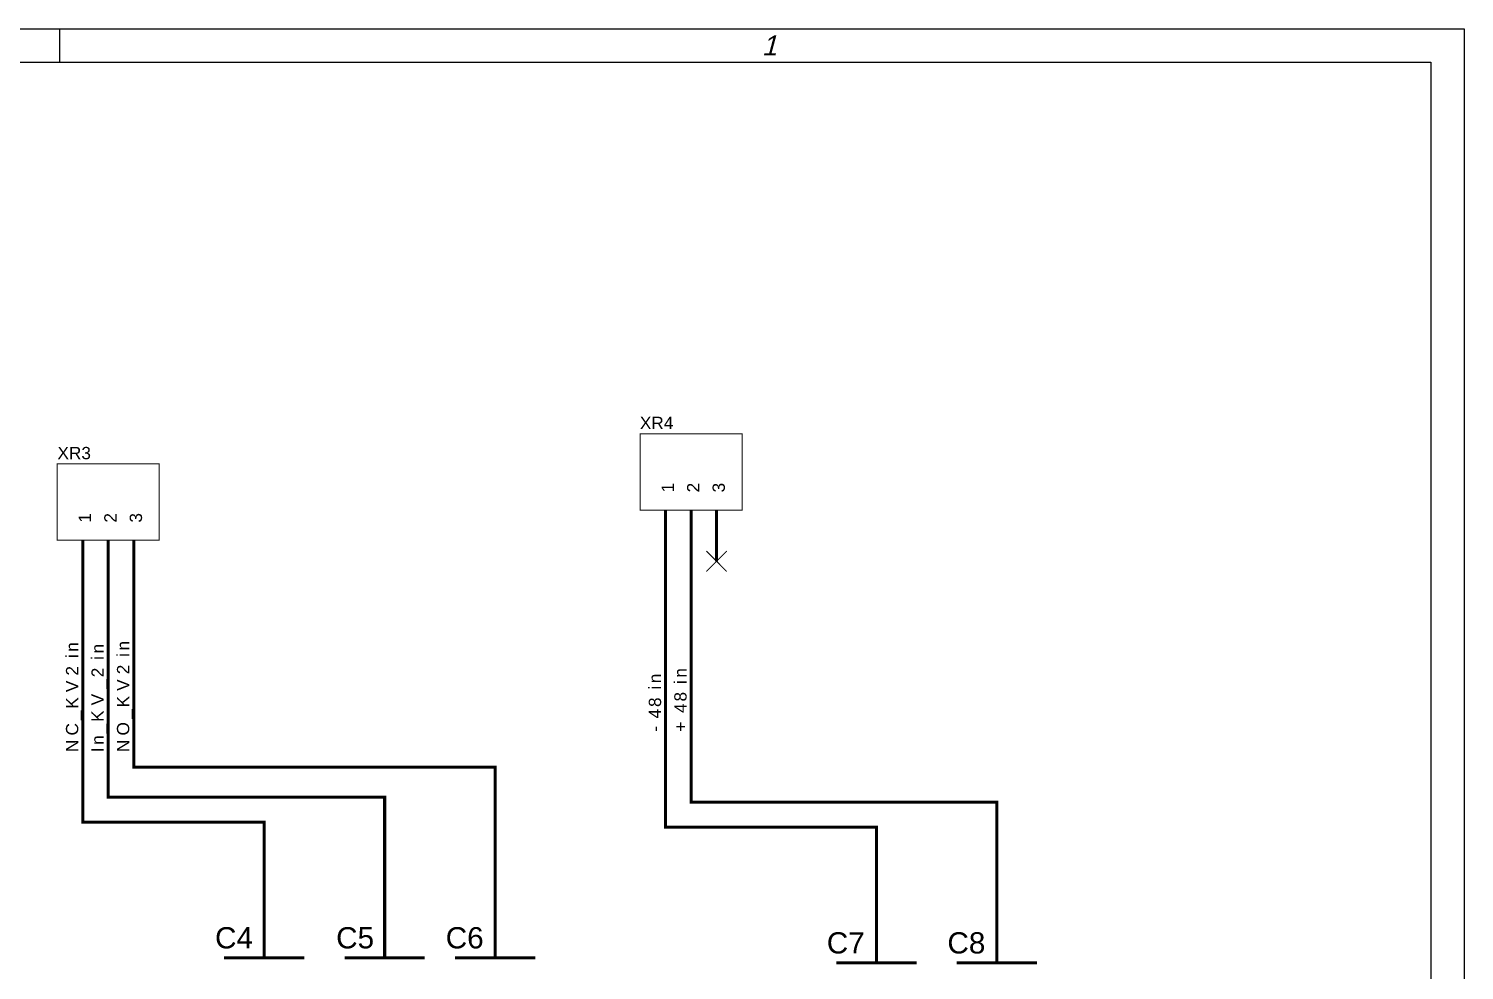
# Model space of a CAD drawing. Header units: millimetres. Extents: x 0 to 420, y 0 to 297.
# Drawn here: x 205.4 to 420, y 156.3 to 297 of the extents above; entities that cross this region are included whole.
import ezdxf
from ezdxf.enums import TextEntityAlignment as Align

# ---------------------------------------------------------------- set-up
doc = ezdxf.new("R2010")
doc.units = ezdxf.units.MM
doc.layers.add('FORMATKA', color=12, linetype='Continuous')
doc.layers.add('Sheet', color=255, linetype='Continuous')
doc.styles.get("Standard").update_dxf_attribs({"font": 'arial.ttf'})
doc.styles.add('TXT', font='tx.shx', dxfattribs={"oblique": 15, "height": 2})

# ---------------------------------------------------------------- blocks, each defined once
blk = doc.blocks.new('A$C4EF315D5')
at = {"layer": 'FORMATKA', "color": 12}
blk.add_line((231.52, -20.06), (231.52, -25.06), dxfattribs=at)
blk.add_line((231.52, -20.06), (231.52, -25.06), dxfattribs=at)
blk.add_lwpolyline([(21.52, -317.06), (21.52, -20.06), (441.52, -20.06), (441.52, -317.06)], close=True, dxfattribs=at)
at = {"layer": 'FORMATKA', "color": 4}
blk.add_lwpolyline([(41.52, -312.06), (41.52, -25.06), (436.52, -25.06), (436.52, -312.06), (41.52, -312.06)], dxfattribs=at)
at = {"layer": 'FORMATKA', "color": 12, "style": 'TXT', "oblique": 15}
blk.add_text('1', height=3, dxfattribs=at).set_placement((336.52, -24.06))
at = {"layer": 'FORMATKA', "style": 'TXT', "oblique": 15}
for tag, height, rotation, p in [('ОБОЗНАЧЕНИЕ', 3.8, 180, (77.02, -30.56)), ('ПЕРВ.ПРИМЕНЕНИЕ', 3.3, 90, (39.52, -55.56))]:
    blk.add_attdef(tag, text='', height=height, rotation=rotation, dxfattribs=at).set_placement(p, align=Align.CENTER)
for tag, height, p in [('ОБОЗНАЧЕНИЕ', 5, (375.52, -268.06)), ('НАИМЕНОВАНИЕ1', 3, (352.02, -280.06)), ('МАСШТАБ', 5, (426.52, -287.06)), ('НАИМЕНОВАНИЕ2', 4, (352.02, -288.06)), ('НАИМЕНОВАНИЕ3', 2.5, (352.02, -295.56))]:
    blk.add_attdef(tag, text='', height=height, dxfattribs=at).set_placement(p, align=Align.CENTER)
for tag, p, height in [('РАЗРАБОТАЛ', (270.02, -285.56), 2), ('ПРОВЕРИЛ', (270.02, -290.56), 2), ('Т.КОНТР', (270.02, -295.56), 2), ('ЛИСТ', (400.02, -296.06), 2.5), ('ЛИСТОВ', (423.02, -296.06), 2.5), ('Н.КОНТР', (270.02, -305.56), 2), ('УТВЕРДИЛ', (270.02, -310.56), 2)]:
    blk.add_attdef(tag, p, '', height=height, dxfattribs=at)

msp = doc.modelspace()

# ---------------------------------------------------------------- linework, layer by layer
at = {"layer": 'Sheet', "color": 0, "const_width": 0.149}
for points in [[(296.8, 236.49), (296.8, 225.06), (312.04, 225.06), (312.04, 236.49), (296.8, 236.49), (296.8, 236.49)], [(296.8, 236.49), (312.04, 236.49), (312.04, 225.06), (296.8, 225.06), (296.8, 236.49)], [(209.69, 231.99), (209.69, 220.56), (224.93, 220.56), (224.93, 231.99), (209.69, 231.99), (209.69, 231.99)], [(209.69, 231.99), (224.93, 231.99), (224.93, 220.56), (209.69, 220.56), (209.69, 231.99)]]:
    msp.add_lwpolyline(points, close=True, dxfattribs=at)
at = {"layer": 'Sheet', "color": 0}
for points, const_width in [([(300.61, 225.06), (300.61, 217.44)], 0.45), ([(304.42, 225.06), (304.42, 217.44)], 0.45), ([(308.23, 225.06), (308.23, 217.44)], 0.45), ([(213.5, 220.56), (213.5, 212.94)], 0.45), ([(217.31, 220.56), (217.31, 212.94)], 0.45), ([(221.12, 220.56), (221.12, 212.94)], 0.45), ([(306.71, 215.91), (309.75, 218.96)], 0.149), ([(306.71, 218.96), (309.75, 215.91)], 0.149), ([(332.12, 167.19), (332.12, 177.69), (300.61, 177.69), (300.61, 217.44)], 0.45), ([(350.12, 167.19), (350.12, 181.45), (304.42, 181.45), (304.42, 217.44)], 0.45), ([(213.5, 212.94), (213.5, 178.45), (240.61, 178.45), (240.61, 167.95)], 0.45), ([(217.31, 212.94), (217.31, 182.19), (258.62, 182.19), (258.62, 167.94)], 0.45), ([(221.12, 212.94), (221.12, 186.69), (275.12, 186.69), (275.12, 167.94)], 0.45), ([(240.61, 167.95), (240.61, 158.2)], 0.45), ([(240.61, 160.44), (240.61, 167.95)], 0.45), ([(258.62, 167.94), (258.62, 158.19)], 0.45), ([(258.62, 160.44), (258.62, 167.94)], 0.45), ([(275.12, 167.94), (275.12, 158.19)], 0.45), ([(275.12, 160.44), (275.12, 167.94)], 0.45), ([(332.12, 167.19), (332.12, 157.44)], 0.45), ([(332.12, 159.7), (332.12, 167.19)], 0.45), ([(350.12, 167.19), (350.12, 157.44)], 0.45), ([(350.12, 159.7), (350.12, 167.19)], 0.45), ([(234.62, 158.19), (246.62, 158.19)], 0.45), ([(252.62, 158.19), (264.62, 158.19)], 0.45), ([(269.11, 158.19), (281.12, 158.19)], 0.45), ([(326.12, 157.44), (338.12, 157.44)], 0.45), ([(344.12, 157.44), (356.13, 157.44)], 0.45)]:
    msp.add_lwpolyline(points, dxfattribs=dict(at, const_width=const_width))

# ---------------------------------------------------------------- block references
at = {"layer": 'FORMATKA', "color": 12}
msp.add_blockref('A$C4EF315D5', (-21.52, 317.06), dxfattribs=at)

# ---------------------------------------------------------------- texts
at = {"layer": 'Sheet', "color": 0}
for s, height, p in [('XR4', 1.841, (296.77, 237.18)), ('XR3', 1.841, (209.71, 232.68)), ('C4', 3.175, (233.27, 159.59)), ('C5', 3.175, (251.37, 159.59)), ('C6', 3.175, (267.75, 159.59)), ('C7', 3.175, (324.71, 158.83)), ('C8', 3.175, (342.74, 158.83))]:
    msp.add_text(s, height=height, dxfattribs=at).set_placement(p)
for s, p in [('1', (301.85, 227.72)), ('2', (305.66, 227.72)), ('3', (309.47, 227.72)), ('1', (214.73, 223.21)), ('2', (218.54, 223.21)), ('3', (222.35, 223.21)), ('n', (212.82, 203.91)), ('n', (216.63, 203.66)), ('n', (220.44, 204.1)), ('i', (212.82, 202.96)), ('i', (216.63, 202.7)), ('i', (220.44, 203.15)), ('2', (220.44, 200.55)), ('2', (212.82, 200.35)), ('V', (212.82, 197.88)), ('2', (216.63, 200.1)), ('_', (216.63, 198.39)), ('V', (220.44, 198.07)), ('n', (299.94, 199.21)), ('n', (303.75, 200.04)), ('V', (216.63, 195.91)), ('i', (299.94, 198.26)), ('i', (303.75, 199.08)), ('8', (303.75, 196.48)), ('K', (212.82, 195.4)), ('K', (220.44, 195.59)), ('_', (220.44, 193.88)), ('8', (299.94, 195.66)), ('4', (299.94, 193.94)), ('4', (303.75, 194.77)), ('C', (212.82, 191.4)), ('_', (212.82, 193.69)), ('K', (216.63, 193.43)), ('_', (216.63, 191.72)), ('O', (220.44, 191.4)), ('+', (303.75, 191.97)), ('n', (216.63, 190)), ('-', (299.94, 191.97)), ('N', (212.82, 188.92)), ('I', (216.63, 188.92)), ('N', (220.44, 188.92))]:
    msp.add_text(s, height=1.84, rotation=90, dxfattribs=at).set_placement(p)

doc.saveas('drawing.dxf')
